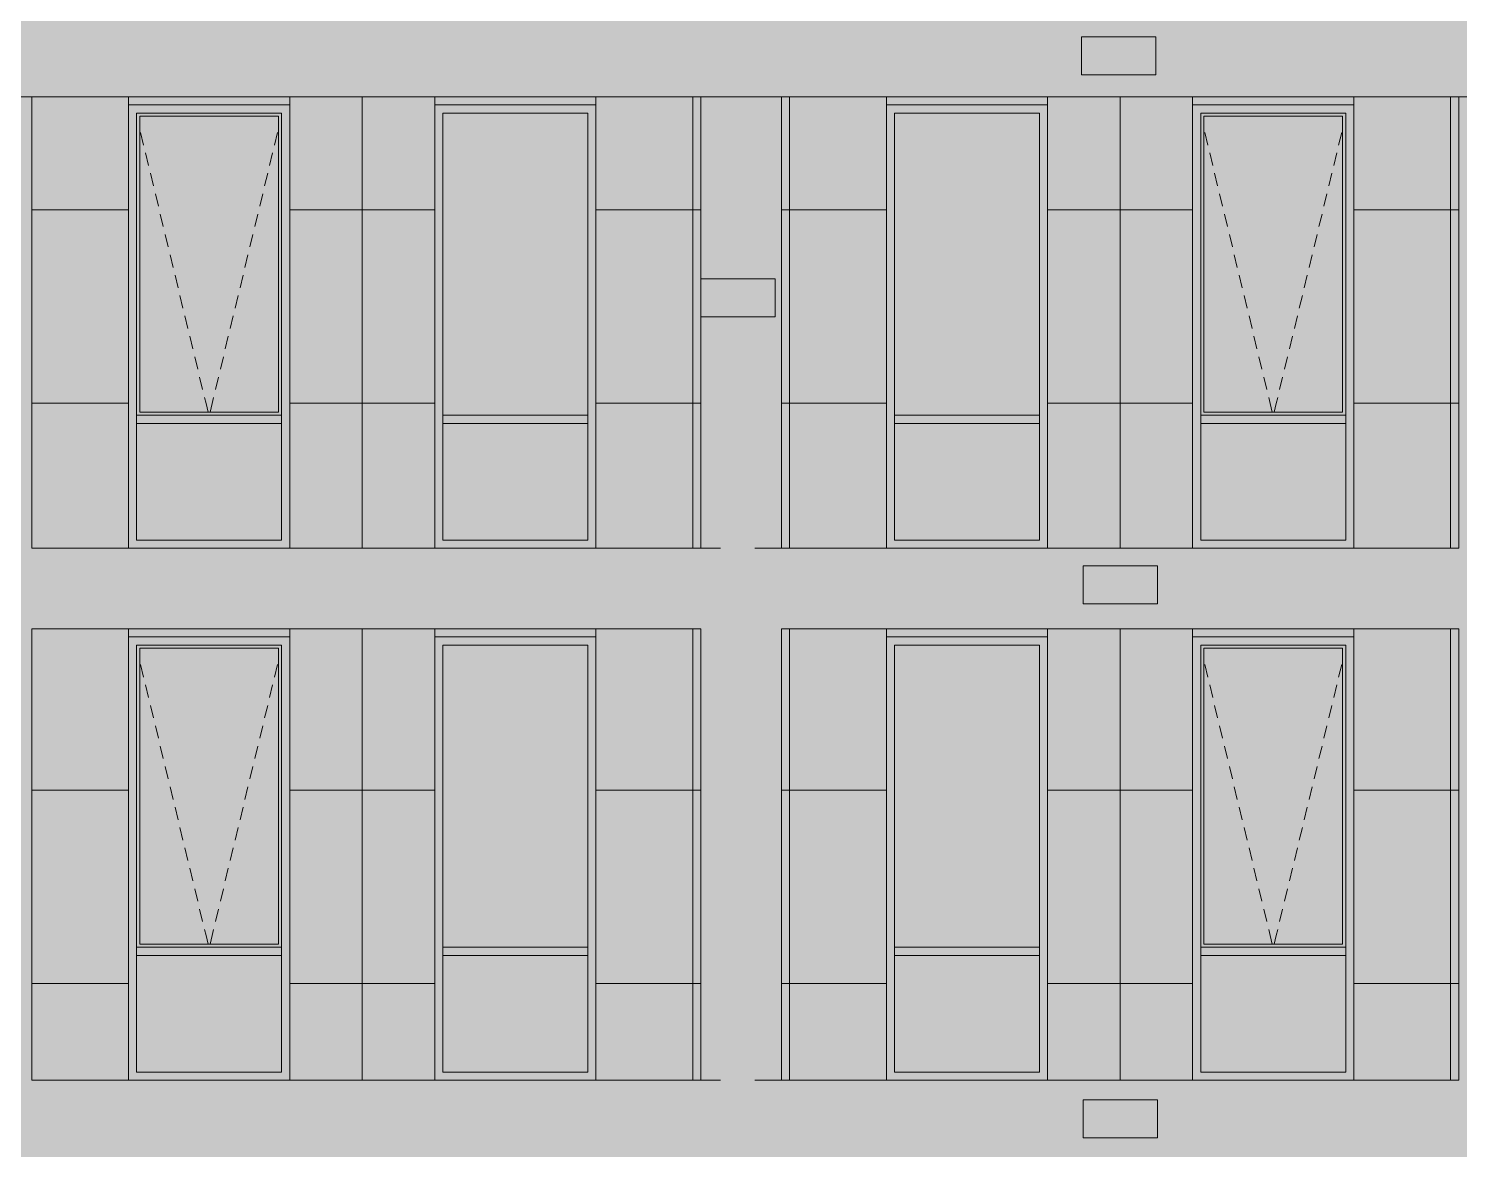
# Model space of a CAD drawing. Header units: millimetres. Extents: x 1499747 to 4230374, y -28481 to 441852.
# Drawn here: x 4137444 to 4146317, y 386800 to 393752 of the extents above; entities that cross this region are included whole.
import ezdxf

# ---------------------------------------------------------------- set-up
doc = ezdxf.new("R2010")
doc.units = ezdxf.units.MM
doc.header["$MEASUREMENT"] = 0
doc.layers.add('Чертеж и Рисунок', color=7, linetype='Continuous')

msp = doc.modelspace()

# ---------------------------------------------------------------- hatches: boundary and pattern name
at = {"layer": 'Чертеж и Рисунок', "linetype": 'Continuous', "lineweight": 0, "true_color": 0xffffff}
for points in [[(4136962.74855, 393828.40209), (4136962.74855, 393328.40133), (4150962.66994, 393328.40133), (4150962.66994, 393828.40209)], [(4143972.75926, 393464.70154), (4144434.55996, 393464.70154), (4144434.55996, 393700.4019), (4143972.75926, 393700.4019)], [(4137462.74931, 393328.40133), (4136962.74855, 393328.40133), (4136962.74855, 373528.37108), (4137462.74931, 373528.37108)], [(4137462.74931, 390528.39705), (4138062.75023, 390528.39705), (4138062.75023, 393278.40125), (4139062.75176, 393278.40125), (4139062.75176, 390528.39705), (4139962.45313, 390528.39705), (4139962.45313, 393278.40125), (4140962.45466, 393278.40125), (4140962.45466, 390528.39705), (4141612.75565, 390528.39705), (4141612.75565, 393328.40133), (4137462.74931, 393328.40133)], [(4141612.75565, 373528.37108), (4142112.75642, 373528.37108), (4142112.75642, 393328.40133), (4141612.75565, 393328.40133)], [(4142112.75642, 393328.40133), (4142112.75642, 390528.39705), (4142763.05741, 390528.39705), (4142763.05741, 393278.40125), (4143763.05894, 393278.40125), (4143763.05894, 390528.39705), (4144662.56031, 390528.39705), (4144662.56031, 393278.40125), (4145662.56184, 393278.40125), (4145662.56184, 390528.39705), (4146312.76283, 390528.39705), (4146312.76283, 393328.40133)], [(4146312.76283, 373528.37108), (4146812.7636, 373528.37108), (4146812.7636, 393328.40133), (4146312.76283, 393328.40133)], [(4141611.75565, 391963.29924), (4142073.65636, 391963.29924), (4142073.65636, 392198.9996), (4141611.75565, 392198.9996)], [(4137462.74931, 390528.39705), (4137462.74931, 390028.39629), (4141612.75565, 390028.39629), (4141612.75565, 390528.39705)], [(4142112.75642, 390028.39629), (4146312.76283, 390028.39629), (4146312.76283, 390528.39705), (4142112.75642, 390528.39705)], [(4143982.75927, 390184.69653), (4144444.55998, 390184.69653), (4144444.55998, 390420.39689), (4143982.75927, 390420.39689)], [(4141612.75565, 390028.39629), (4137462.74931, 390028.39629), (4137462.74931, 387228.39201), (4138062.75023, 387228.39201), (4138062.75023, 389978.39621), (4139062.75176, 389978.39621), (4139062.75176, 387228.39201), (4139962.45313, 387228.39201), (4139962.45313, 389978.39621), (4140962.45466, 389978.39621), (4140962.45466, 387228.39201), (4141612.75565, 387228.39201)], [(4142112.75642, 387228.39201), (4142763.05741, 387228.39201), (4142763.05741, 389978.39621), (4143763.05894, 389978.39621), (4143763.05894, 387228.39201), (4144662.56031, 387228.39201), (4144662.56031, 389978.39621), (4145662.56184, 389978.39621), (4145662.56184, 387228.39201), (4146312.76283, 387228.39201), (4146312.76283, 390028.39629), (4142112.75642, 390028.39629)], [(4137462.74931, 387228.39201), (4137462.74931, 386728.39125), (4141612.75565, 386728.39125), (4141612.75565, 387228.39201)], [(4142112.75642, 387228.39201), (4142112.75642, 386728.39125), (4146312.76283, 386728.39125), (4146312.76283, 387228.39201)], [(4143982.75927, 386871.49146), (4144444.55998, 386871.49146), (4144444.55998, 387107.19182), (4143982.75927, 387107.19182)]]:
    msp.add_hatch(color=7, dxfattribs=at).paths.add_polyline_path(points)
at = {"layer": 'Чертеж и Рисунок', "linetype": 'Continuous', "lineweight": 0, "true_color": 0x2e2e2e}
for points in [[(4138062.75023, 392928.40072), (4138112.75031, 392928.40072), (4138112.75031, 393228.40118), (4138062.75023, 393278.40125)], [(4138562.75099, 393278.40125), (4138062.75023, 393278.40125), (4138112.75031, 393228.40118), (4138562.75099, 393228.40118)], [(4138562.75099, 393278.40125), (4138562.75099, 393228.40118), (4139012.75168, 393228.40118), (4139062.75176, 393278.40125)], [(4139062.75176, 392928.40072), (4139062.75176, 393278.40125), (4139012.75168, 393228.40118), (4139012.75168, 392928.40072)], [(4139962.45313, 392928.40072), (4140012.45321, 392928.40072), (4140012.45321, 393228.40118), (4139962.45313, 393278.40125)], [(4140462.4539, 393278.40125), (4139962.45313, 393278.40125), (4140012.45321, 393228.40118), (4140462.4539, 393228.40118)], [(4140462.4539, 393278.40125), (4140462.4539, 393228.40118), (4140912.45458, 393228.40118), (4140962.45466, 393278.40125)], [(4140962.45466, 392928.40072), (4140962.45466, 393278.40125), (4140912.45458, 393228.40118), (4140912.45458, 392928.40072)], [(4142763.05741, 392928.40072), (4142813.05749, 392928.40072), (4142813.05749, 393228.40118), (4142763.05741, 393278.40125)], [(4143263.05818, 393278.40125), (4142763.05741, 393278.40125), (4142813.05749, 393228.40118), (4143263.05818, 393228.40118)], [(4143263.05818, 393278.40125), (4143263.05818, 393228.40118), (4143713.05886, 393228.40118), (4143763.05894, 393278.40125)], [(4143763.05894, 392928.40072), (4143763.05894, 393278.40125), (4143713.05886, 393228.40118), (4143713.05886, 392928.40072)], [(4144662.56031, 392928.40072), (4144712.56039, 392928.40072), (4144712.56039, 393228.40118), (4144662.56031, 393278.40125)], [(4145162.56108, 393278.40125), (4144662.56031, 393278.40125), (4144712.56039, 393228.40118), (4145162.56108, 393228.40118)], [(4145162.56108, 393278.40125), (4145162.56108, 393228.40118), (4145612.56176, 393228.40118), (4145662.56184, 393278.40125)], [(4145662.56184, 392928.40072), (4145662.56184, 393278.40125), (4145612.56176, 393228.40118), (4145612.56176, 392928.40072)], [(4138062.75023, 391528.39858), (4138112.75031, 391528.39858), (4138112.75031, 392928.40072), (4138062.75023, 392928.40072)], [(4139062.75176, 391528.39858), (4139062.75176, 392928.40072), (4139012.75168, 392928.40072), (4139012.75168, 391528.39858)], [(4139962.45313, 392928.40072), (4139962.45313, 391528.39858), (4140012.45321, 391528.39858), (4140012.45321, 392928.40072)], [(4140962.45466, 391528.39858), (4140962.45466, 392928.40072), (4140912.45458, 392928.40072), (4140912.45458, 391528.39858)], [(4142763.05741, 391528.39858), (4142813.05749, 391528.39858), (4142813.05749, 392928.40072), (4142763.05741, 392928.40072)], [(4143763.05894, 391528.39858), (4143763.05894, 392928.40072), (4143713.05886, 392928.40072), (4143713.05886, 391528.39858)], [(4144662.56031, 391528.39858), (4144712.56039, 391528.39858), (4144712.56039, 392928.40072), (4144662.56031, 392928.40072)], [(4145662.56184, 391528.39858), (4145662.56184, 392928.40072), (4145612.56176, 392928.40072), (4145612.56176, 391528.39858)], [(4138062.75023, 391328.39827), (4138112.75031, 391328.39827), (4138112.75031, 391528.39858), (4138062.75023, 391528.39858)], [(4139062.75176, 391328.39827), (4139062.75176, 391528.39858), (4139012.75168, 391528.39858), (4139012.75168, 391328.39827)], [(4139962.45313, 391328.39827), (4140012.45321, 391328.39827), (4140012.45321, 391528.39858), (4139962.45313, 391528.39858)], [(4140962.45466, 391328.39827), (4140962.45466, 391528.39858), (4140912.45458, 391528.39858), (4140912.45458, 391328.39827)], [(4142763.05741, 391328.39827), (4142813.05749, 391328.39827), (4142813.05749, 391528.39858), (4142763.05741, 391528.39858)], [(4143763.05894, 391328.39827), (4143763.05894, 391528.39858), (4143713.05886, 391528.39858), (4143713.05886, 391328.39827)], [(4144662.56031, 391528.39858), (4144662.56031, 391328.39827), (4144712.56039, 391328.39827), (4144712.56039, 391528.39858)], [(4145662.56184, 391328.39827), (4145662.56184, 391528.39858), (4145612.56176, 391528.39858), (4145612.56176, 391328.39827)], [(4138062.75023, 391328.39827), (4138062.75023, 390528.39705), (4138112.75031, 390578.39713), (4138112.75031, 391328.39827)], [(4138112.75031, 391303.39824), (4138562.75099, 391303.39824), (4138562.75099, 391353.39831), (4138112.75031, 391353.39831)], [(4138562.75099, 391353.39831), (4138562.75099, 391303.39824), (4139012.75168, 391303.39824), (4139012.75168, 391353.39831)], [(4139062.75176, 391328.39827), (4139012.75168, 391328.39827), (4139012.75168, 390578.39713), (4139062.75176, 390528.39705)], [(4139962.45313, 390528.39705), (4140012.45321, 390578.39713), (4140012.45321, 391328.39827), (4139962.45313, 391328.39827)], [(4140012.45321, 391303.39824), (4140462.4539, 391303.39824), (4140462.4539, 391353.39831), (4140012.45321, 391353.39831)], [(4140462.4539, 391353.39831), (4140462.4539, 391303.39824), (4140912.45458, 391303.39824), (4140912.45458, 391353.39831)], [(4140962.45466, 391328.39827), (4140912.45458, 391328.39827), (4140912.45458, 390578.39713), (4140962.45466, 390528.39705)], [(4142763.05741, 391328.39827), (4142763.05741, 390528.39705), (4142813.05749, 390578.39713), (4142813.05749, 391328.39827)], [(4142813.05749, 391303.39824), (4143263.05818, 391303.39824), (4143263.05818, 391353.39831), (4142813.05749, 391353.39831)], [(4143263.05818, 391353.39831), (4143263.05818, 391303.39824), (4143713.05886, 391303.39824), (4143713.05886, 391353.39831)], [(4143763.05894, 391328.39827), (4143713.05886, 391328.39827), (4143713.05886, 390578.39713), (4143763.05894, 390528.39705)], [(4144662.56031, 391328.39827), (4144662.56031, 390528.39705), (4144712.56039, 390578.39713), (4144712.56039, 391328.39827)], [(4144712.56039, 391303.39824), (4145162.56108, 391303.39824), (4145162.56108, 391353.39831), (4144712.56039, 391353.39831)], [(4145162.56108, 391353.39831), (4145162.56108, 391303.39824), (4145612.56176, 391303.39824), (4145612.56176, 391353.39831)], [(4145662.56184, 391328.39827), (4145612.56176, 391328.39827), (4145612.56176, 390578.39713), (4145662.56184, 390528.39705)], [(4138562.75099, 390528.39705), (4138562.75099, 390578.39713), (4138112.75031, 390578.39713), (4138062.75023, 390528.39705)], [(4138562.75099, 390528.39705), (4139062.75176, 390528.39705), (4139012.75168, 390578.39713), (4138562.75099, 390578.39713)], [(4139962.45313, 390528.39705), (4140462.4539, 390528.39705), (4140462.4539, 390578.39713), (4140012.45321, 390578.39713)], [(4140462.4539, 390528.39705), (4140962.45466, 390528.39705), (4140912.45458, 390578.39713), (4140462.4539, 390578.39713)], [(4143263.05818, 390528.39705), (4143263.05818, 390578.39713), (4142813.05749, 390578.39713), (4142763.05741, 390528.39705)], [(4143263.05818, 390528.39705), (4143763.05894, 390528.39705), (4143713.05886, 390578.39713), (4143263.05818, 390578.39713)], [(4144662.56031, 390528.39705), (4145162.56108, 390528.39705), (4145162.56108, 390578.39713), (4144712.56039, 390578.39713)], [(4145162.56108, 390528.39705), (4145662.56184, 390528.39705), (4145612.56176, 390578.39713), (4145162.56108, 390578.39713)], [(4138062.75023, 389628.39568), (4138112.75031, 389628.39568), (4138112.75031, 389928.39613), (4138062.75023, 389978.39621)], [(4138562.75099, 389978.39621), (4138062.75023, 389978.39621), (4138112.75031, 389928.39613), (4138562.75099, 389928.39613)], [(4138562.75099, 389978.39621), (4138562.75099, 389928.39613), (4139012.75168, 389928.39613), (4139062.75176, 389978.39621)], [(4139062.75176, 389628.39568), (4139062.75176, 389978.39621), (4139012.75168, 389928.39613), (4139012.75168, 389628.39568)], [(4139962.45313, 389978.39621), (4139962.45313, 389628.39568), (4140012.45321, 389628.39568), (4140012.45321, 389928.39613)], [(4140462.4539, 389978.39621), (4139962.45313, 389978.39621), (4140012.45321, 389928.39613), (4140462.4539, 389928.39613)], [(4140462.4539, 389978.39621), (4140462.4539, 389928.39613), (4140912.45458, 389928.39613), (4140962.45466, 389978.39621)], [(4140962.45466, 389628.39568), (4140962.45466, 389978.39621), (4140912.45458, 389928.39613), (4140912.45458, 389628.39568)], [(4142763.05741, 389628.39568), (4142813.05749, 389628.39568), (4142813.05749, 389928.39613), (4142763.05741, 389978.39621)], [(4143263.05818, 389978.39621), (4142763.05741, 389978.39621), (4142813.05749, 389928.39613), (4143263.05818, 389928.39613)], [(4143263.05818, 389978.39621), (4143263.05818, 389928.39613), (4143713.05886, 389928.39613), (4143763.05894, 389978.39621)], [(4143763.05894, 389628.39568), (4143763.05894, 389978.39621), (4143713.05886, 389928.39613), (4143713.05886, 389628.39568)], [(4144662.56031, 389628.39568), (4144712.56039, 389628.39568), (4144712.56039, 389928.39613), (4144662.56031, 389978.39621)], [(4145162.56108, 389978.39621), (4144662.56031, 389978.39621), (4144712.56039, 389928.39613), (4145162.56108, 389928.39613)], [(4145162.56108, 389978.39621), (4145162.56108, 389928.39613), (4145612.56176, 389928.39613), (4145662.56184, 389978.39621)], [(4145662.56184, 389628.39568), (4145662.56184, 389978.39621), (4145612.56176, 389928.39613), (4145612.56176, 389628.39568)], [(4138062.75023, 388228.39354), (4138112.75031, 388228.39354), (4138112.75031, 389628.39568), (4138062.75023, 389628.39568)], [(4139062.75176, 388228.39354), (4139062.75176, 389628.39568), (4139012.75168, 389628.39568), (4139012.75168, 388228.39354)], [(4139962.45313, 388228.39354), (4140012.45321, 388228.39354), (4140012.45321, 389628.39568), (4139962.45313, 389628.39568)], [(4140962.45466, 388228.39354), (4140962.45466, 389628.39568), (4140912.45458, 389628.39568), (4140912.45458, 388228.39354)], [(4142763.05741, 388228.39354), (4142813.05749, 388228.39354), (4142813.05749, 389628.39568), (4142763.05741, 389628.39568)], [(4143763.05894, 388228.39354), (4143763.05894, 389628.39568), (4143713.05886, 389628.39568), (4143713.05886, 388228.39354)], [(4144662.56031, 389628.39568), (4144662.56031, 388228.39354), (4144712.56039, 388228.39354), (4144712.56039, 389628.39568)], [(4145662.56184, 388228.39354), (4145662.56184, 389628.39568), (4145612.56176, 389628.39568), (4145612.56176, 388228.39354)], [(4138062.75023, 388028.39323), (4138112.75031, 388028.39323), (4138112.75031, 388228.39354), (4138062.75023, 388228.39354)], [(4139062.75176, 388028.39323), (4139062.75176, 388228.39354), (4139012.75168, 388228.39354), (4139012.75168, 388028.39323)], [(4139962.45313, 388228.39354), (4139962.45313, 388028.39323), (4140012.45321, 388028.39323), (4140012.45321, 388228.39354)], [(4140962.45466, 388028.39323), (4140962.45466, 388228.39354), (4140912.45458, 388228.39354), (4140912.45458, 388028.39323)], [(4142763.05741, 388028.39323), (4142813.05749, 388028.39323), (4142813.05749, 388228.39354), (4142763.05741, 388228.39354)], [(4143763.05894, 388028.39323), (4143763.05894, 388228.39354), (4143713.05886, 388228.39354), (4143713.05886, 388028.39323)], [(4144662.56031, 388228.39354), (4144662.56031, 388028.39323), (4144712.56039, 388028.39323), (4144712.56039, 388228.39354)], [(4145662.56184, 388028.39323), (4145662.56184, 388228.39354), (4145612.56176, 388228.39354), (4145612.56176, 388028.39323)], [(4138112.75031, 388003.39319), (4138562.75099, 388003.39319), (4138562.75099, 388053.39327), (4138112.75031, 388053.39327)], [(4138562.75099, 388053.39327), (4138562.75099, 388003.39319), (4139012.75168, 388003.39319), (4139012.75168, 388053.39327)], [(4140012.45321, 388003.39319), (4140462.4539, 388003.39319), (4140462.4539, 388053.39327), (4140012.45321, 388053.39327)], [(4140462.4539, 388053.39327), (4140462.4539, 388003.39319), (4140912.45458, 388003.39319), (4140912.45458, 388053.39327)], [(4142813.05749, 388003.39319), (4143263.05818, 388003.39319), (4143263.05818, 388053.39327), (4142813.05749, 388053.39327)], [(4143263.05818, 388053.39327), (4143263.05818, 388003.39319), (4143713.05886, 388003.39319), (4143713.05886, 388053.39327)], [(4144712.56039, 388003.39319), (4145162.56108, 388003.39319), (4145162.56108, 388053.39327), (4144712.56039, 388053.39327)], [(4145162.56108, 388053.39327), (4145162.56108, 388003.39319), (4145612.56176, 388003.39319), (4145612.56176, 388053.39327)], [(4138062.75023, 388028.39323), (4138062.75023, 387228.39201), (4138112.75031, 387278.39209), (4138112.75031, 388028.39323)], [(4139062.75176, 388028.39323), (4139012.75168, 388028.39323), (4139012.75168, 387278.39209), (4139062.75176, 387228.39201)], [(4139962.45313, 387228.39201), (4140012.45321, 387278.39209), (4140012.45321, 388028.39323), (4139962.45313, 388028.39323)], [(4140962.45466, 388028.39323), (4140912.45458, 388028.39323), (4140912.45458, 387278.39209), (4140962.45466, 387228.39201)], [(4142763.05741, 388028.39323), (4142763.05741, 387228.39201), (4142813.05749, 387278.39209), (4142813.05749, 388028.39323)], [(4143763.05894, 388028.39323), (4143713.05886, 388028.39323), (4143713.05886, 387278.39209), (4143763.05894, 387228.39201)], [(4144662.56031, 388028.39323), (4144662.56031, 387228.39201), (4144712.56039, 387278.39209), (4144712.56039, 388028.39323)], [(4145662.56184, 388028.39323), (4145612.56176, 388028.39323), (4145612.56176, 387278.39209), (4145662.56184, 387228.39201)], [(4138562.75099, 387228.39201), (4138562.75099, 387278.39209), (4138112.75031, 387278.39209), (4138062.75023, 387228.39201)], [(4138562.75099, 387228.39201), (4139062.75176, 387228.39201), (4139012.75168, 387278.39209), (4138562.75099, 387278.39209)], [(4139962.45313, 387228.39201), (4140462.4539, 387228.39201), (4140462.4539, 387278.39209), (4140012.45321, 387278.39209)], [(4140462.4539, 387228.39201), (4140962.45466, 387228.39201), (4140912.45458, 387278.39209), (4140462.4539, 387278.39209)], [(4143263.05818, 387228.39201), (4143263.05818, 387278.39209), (4142813.05749, 387278.39209), (4142763.05741, 387228.39201)], [(4143263.05818, 387228.39201), (4143763.05894, 387228.39201), (4143713.05886, 387278.39209), (4143263.05818, 387278.39209)], [(4144662.56031, 387228.39201), (4145162.56108, 387228.39201), (4145162.56108, 387278.39209), (4144712.56039, 387278.39209)], [(4145162.56108, 387228.39201), (4145662.56184, 387228.39201), (4145612.56176, 387278.39209), (4145162.56108, 387278.39209)]]:
    msp.add_hatch(color=250, dxfattribs=at).paths.add_polyline_path(points)
at = {"layer": 'Чертеж и Рисунок', "linetype": 'Continuous', "lineweight": 0, "true_color": 0xf7fdff}
for points in [[(4138112.75031, 391353.39831), (4138132.75034, 391373.39834), (4138132.75034, 393208.40115), (4138112.75031, 393228.40118)], [(4139012.75168, 393228.40118), (4138112.75031, 393228.40118), (4138132.75034, 393208.40115), (4138992.75165, 393208.40115)], [(4139012.75168, 391353.39831), (4139012.75168, 393228.40118), (4138992.75165, 393208.40115), (4138992.75165, 391373.39834)], [(4144712.56039, 391353.39831), (4144732.56042, 391373.39834), (4144732.56042, 393208.40115), (4144712.56039, 393228.40118)], [(4145612.56176, 393228.40118), (4144712.56039, 393228.40118), (4144732.56042, 393208.40115), (4145592.56173, 393208.40115)], [(4145612.56176, 391353.39831), (4145612.56176, 393228.40118), (4145592.56173, 393208.40115), (4145592.56173, 391373.39834)], [(4139012.75168, 391353.39831), (4138992.75165, 391373.39834), (4138132.75034, 391373.39834), (4138112.75031, 391353.39831)], [(4145612.56176, 391353.39831), (4145592.56173, 391373.39834), (4144732.56042, 391373.39834), (4144712.56039, 391353.39831)], [(4138112.75031, 388053.39327), (4138132.75034, 388073.3933), (4138132.75034, 389908.3961), (4138112.75031, 389928.39613)], [(4139012.75168, 389928.39613), (4138112.75031, 389928.39613), (4138132.75034, 389908.3961), (4138992.75165, 389908.3961)], [(4139012.75168, 388053.39327), (4139012.75168, 389928.39613), (4138992.75165, 389908.3961), (4138992.75165, 388073.3933)], [(4144712.56039, 388053.39327), (4144732.56042, 388073.3933), (4144732.56042, 389908.3961), (4144712.56039, 389928.39613)], [(4145612.56176, 389928.39613), (4144712.56039, 389928.39613), (4144732.56042, 389908.3961), (4145592.56173, 389908.3961)], [(4145612.56176, 388053.39327), (4145612.56176, 389928.39613), (4145592.56173, 389908.3961), (4145592.56173, 388073.3933)], [(4139012.75168, 388053.39327), (4138992.75165, 388073.3933), (4138132.75034, 388073.3933), (4138112.75031, 388053.39327)], [(4145612.56176, 388053.39327), (4145592.56173, 388073.3933), (4144732.56042, 388073.3933), (4144712.56039, 388053.39327)]]:
    msp.add_hatch(color=7, dxfattribs=at).paths.add_polyline_path(points)
at = {"layer": 'Чертеж и Рисунок', "linetype": 'Continuous', "lineweight": 0, "true_color": 0x84adf9}
for points in [[(4138132.75034, 391373.39834), (4138992.75165, 391373.39834), (4138992.75165, 393208.40115), (4138132.75034, 393208.40115)], [(4140012.45321, 391353.39831), (4140912.45458, 391353.39831), (4140912.45458, 391528.39858), (4140912.45458, 393228.40118), (4140012.45321, 393228.40118)], [(4142813.05749, 391353.39831), (4143713.05886, 391353.39831), (4143713.05886, 391528.39858), (4143713.05886, 392928.40072), (4143713.05886, 393228.40118), (4142813.05749, 393228.40118)], [(4144732.56042, 391373.39834), (4145592.56173, 391373.39834), (4145592.56173, 393208.40115), (4144732.56042, 393208.40115)], [(4138112.75031, 391303.39824), (4138112.75031, 390578.39713), (4139012.75168, 390578.39713), (4139012.75168, 391303.39824)], [(4140012.45321, 391303.39824), (4140012.45321, 390578.39713), (4140912.45458, 390578.39713), (4140912.45458, 391303.39824)], [(4142813.05749, 391303.39824), (4142813.05749, 390578.39713), (4143713.05886, 390578.39713), (4143713.05886, 391303.39824)], [(4144712.56039, 391303.39824), (4144712.56039, 390578.39713), (4145612.56176, 390578.39713), (4145612.56176, 391303.39824)], [(4138132.75034, 388073.3933), (4138992.75165, 388073.3933), (4138992.75165, 389908.3961), (4138132.75034, 389908.3961)], [(4140012.45321, 388053.39327), (4140912.45458, 388053.39327), (4140912.45458, 388228.39354), (4140912.45458, 389928.39613), (4140012.45321, 389928.39613)], [(4142813.05749, 388053.39327), (4143713.05886, 388053.39327), (4143713.05886, 389628.39568), (4143713.05886, 389928.39613), (4142813.05749, 389928.39613)], [(4144732.56042, 388073.3933), (4145592.56173, 388073.3933), (4145592.56173, 389908.3961), (4144732.56042, 389908.3961)], [(4138112.75031, 388003.39319), (4138112.75031, 387278.39209), (4139012.75168, 387278.39209), (4139012.75168, 388003.39319)], [(4140012.45321, 388003.39319), (4140012.45321, 387278.39209), (4140912.45458, 387278.39209), (4140912.45458, 388003.39319)], [(4142813.05749, 388003.39319), (4142813.05749, 387278.39209), (4143713.05886, 387278.39209), (4143713.05886, 388003.39319)], [(4144712.56039, 388003.39319), (4144712.56039, 387278.39209), (4145612.56176, 387278.39209), (4145612.56176, 388003.39319)]]:
    msp.add_hatch(color=161, dxfattribs=at).paths.add_polyline_path(points)

# ---------------------------------------------------------------- linework, layer by layer
at = {"layer": 'Чертеж и Рисунок', "color": 7, "linetype": 'Continuous', "lineweight": 5}
for points in [[(4143972.75926, 393464.70154), (4143972.75926, 393700.4019)], [(4143972.75926, 393700.4019), (4144434.55996, 393700.4019)], [(4144434.55996, 393700.4019), (4144434.55996, 393464.70154)], [(4144434.55996, 393464.70154), (4143972.75926, 393464.70154)], [(4136962.74855, 393328.40133), (4150962.66994, 393328.40133)], [(4137462.74931, 390528.39705), (4137462.74931, 393328.40133)], [(4138062.75023, 393278.40125), (4139062.75176, 393278.40125)], [(4139962.45313, 393278.40125), (4140962.45466, 393278.40125)], [(4141612.75565, 390528.39705), (4141612.75565, 393328.40133)], [(4142112.75642, 390528.39705), (4142112.75642, 393328.40133)], [(4142763.05741, 393278.40125), (4143763.05894, 393278.40125)], [(4144662.56031, 393278.40125), (4145662.56184, 393278.40125)], [(4145662.56184, 393278.40125), (4145662.56184, 390528.39705)], [(4146312.76283, 390528.39705), (4146312.76283, 393328.40133)], [(4138112.75031, 392928.40072), (4138112.75031, 393228.40118)], [(4138112.75031, 393228.40118), (4138562.75099, 393228.40118)], [(4138132.75034, 393208.40115), (4138132.75034, 391373.39834)], [(4138992.75165, 393208.40115), (4138132.75034, 393208.40115)], [(4138562.75099, 393228.40118), (4139012.75168, 393228.40118)], [(4138992.75165, 391373.39834), (4138992.75165, 393208.40115)], [(4139012.75168, 392928.40072), (4139012.75168, 393228.40118)], [(4140012.45321, 392928.40072), (4140012.45321, 393228.40118)], [(4140012.45321, 393228.40118), (4140462.4539, 393228.40118)], [(4140462.4539, 393228.40118), (4140912.45458, 393228.40118)], [(4140912.45458, 392928.40072), (4140912.45458, 393228.40118)], [(4142813.05749, 392928.40072), (4142813.05749, 393228.40118)], [(4142813.05749, 393228.40118), (4143263.05818, 393228.40118)], [(4143263.05818, 393228.40118), (4143713.05886, 393228.40118)], [(4143713.05886, 392928.40072), (4143713.05886, 393228.40118)], [(4144712.56039, 392928.40072), (4144712.56039, 393228.40118)], [(4144712.56039, 393228.40118), (4145162.56108, 393228.40118)], [(4144732.56042, 393208.40115), (4144732.56042, 391373.39834)], [(4145592.56173, 393208.40115), (4144732.56042, 393208.40115)], [(4145162.56108, 393228.40118), (4145612.56176, 393228.40118)], [(4145592.56173, 391373.39834), (4145592.56173, 393208.40115)], [(4145612.56176, 392928.40072), (4145612.56176, 393228.40118)], [(4138112.75031, 391528.39858), (4138112.75031, 392928.40072)], [(4139012.75168, 391528.39858), (4139012.75168, 392928.40072)], [(4140012.45321, 391528.39858), (4140012.45321, 392928.40072)], [(4140912.45458, 391528.39858), (4140912.45458, 392928.40072)], [(4142813.05749, 391528.39858), (4142813.05749, 392928.40072)], [(4143713.05886, 391528.39858), (4143713.05886, 392928.40072)], [(4144712.56039, 391528.39858), (4144712.56039, 392928.40072)], [(4145612.56176, 391528.39858), (4145612.56176, 392928.40072)], [(4141611.75565, 391963.29924), (4141611.75565, 392198.9996)], [(4141611.75565, 392198.9996), (4142073.65636, 392198.9996)], [(4142073.65636, 392198.9996), (4142073.65636, 391963.29924)], [(4142073.65636, 391963.29924), (4141611.75565, 391963.29924)], [(4138112.75031, 391353.39831), (4138112.75031, 391528.39858)], [(4139012.75168, 391353.39831), (4139012.75168, 391528.39858)], [(4140012.45321, 391353.39831), (4140012.45321, 391528.39858)], [(4140912.45458, 391353.39831), (4140912.45458, 391528.39858)], [(4142813.05749, 391353.39831), (4142813.05749, 391528.39858)], [(4143713.05886, 391353.39831), (4143713.05886, 391528.39858)], [(4144712.56039, 391353.39831), (4144712.56039, 391528.39858)], [(4145612.56176, 391353.39831), (4145612.56176, 391528.39858)], [(4138112.75031, 391328.39827), (4138112.75031, 391353.39831)], [(4138562.75099, 391353.39831), (4138112.75031, 391353.39831)], [(4138112.75031, 391303.39824), (4138112.75031, 391328.39827)], [(4138132.75034, 391373.39834), (4138992.75165, 391373.39834)], [(4139012.75168, 391353.39831), (4138562.75099, 391353.39831)], [(4139012.75168, 391328.39827), (4139012.75168, 391353.39831)], [(4139012.75168, 391303.39824), (4139012.75168, 391328.39827)], [(4140012.45321, 391328.39827), (4140012.45321, 391353.39831)], [(4140462.4539, 391353.39831), (4140012.45321, 391353.39831)], [(4140012.45321, 391303.39824), (4140012.45321, 391328.39827)], [(4140912.45458, 391353.39831), (4140462.4539, 391353.39831)], [(4140912.45458, 391328.39827), (4140912.45458, 391353.39831)], [(4140912.45458, 391303.39824), (4140912.45458, 391328.39827)], [(4142813.05749, 391328.39827), (4142813.05749, 391353.39831)], [(4143263.05818, 391353.39831), (4142813.05749, 391353.39831)], [(4142813.05749, 391303.39824), (4142813.05749, 391328.39827)], [(4143713.05886, 391353.39831), (4143263.05818, 391353.39831)], [(4143713.05886, 391328.39827), (4143713.05886, 391353.39831)], [(4143713.05886, 391303.39824), (4143713.05886, 391328.39827)], [(4144712.56039, 391328.39827), (4144712.56039, 391353.39831)], [(4145162.56108, 391353.39831), (4144712.56039, 391353.39831)], [(4144712.56039, 391303.39824), (4144712.56039, 391328.39827)], [(4144732.56042, 391373.39834), (4145592.56173, 391373.39834)], [(4145612.56176, 391353.39831), (4145162.56108, 391353.39831)], [(4145612.56176, 391328.39827), (4145612.56176, 391353.39831)], [(4145612.56176, 391303.39824), (4145612.56176, 391328.39827)], [(4138112.75031, 390578.39713), (4138112.75031, 391303.39824)], [(4138562.75099, 391303.39824), (4138112.75031, 391303.39824)], [(4139012.75168, 391303.39824), (4138562.75099, 391303.39824)], [(4139012.75168, 390578.39713), (4139012.75168, 391303.39824)], [(4140012.45321, 390578.39713), (4140012.45321, 391303.39824)], [(4140462.4539, 391303.39824), (4140012.45321, 391303.39824)], [(4140912.45458, 391303.39824), (4140462.4539, 391303.39824)], [(4140912.45458, 390578.39713), (4140912.45458, 391303.39824)], [(4142813.05749, 390578.39713), (4142813.05749, 391303.39824)], [(4143263.05818, 391303.39824), (4142813.05749, 391303.39824)], [(4143713.05886, 391303.39824), (4143263.05818, 391303.39824)], [(4143713.05886, 390578.39713), (4143713.05886, 391303.39824)], [(4144712.56039, 390578.39713), (4144712.56039, 391303.39824)], [(4145162.56108, 391303.39824), (4144712.56039, 391303.39824)], [(4145612.56176, 391303.39824), (4145162.56108, 391303.39824)], [(4145612.56176, 390578.39713), (4145612.56176, 391303.39824)], [(4137462.74931, 390528.39705), (4141612.75565, 390528.39705)], [(4138562.75099, 390578.39713), (4138112.75031, 390578.39713)], [(4139012.75168, 390578.39713), (4138562.75099, 390578.39713)], [(4140462.4539, 390578.39713), (4140012.45321, 390578.39713)], [(4140912.45458, 390578.39713), (4140462.4539, 390578.39713)], [(4142112.75642, 390528.39705), (4146312.76283, 390528.39705)], [(4143263.05818, 390578.39713), (4142813.05749, 390578.39713)], [(4143713.05886, 390578.39713), (4143263.05818, 390578.39713)], [(4145162.56108, 390578.39713), (4144712.56039, 390578.39713)], [(4145612.56176, 390578.39713), (4145162.56108, 390578.39713)], [(4143982.75927, 390184.69653), (4143982.75927, 390420.39689)], [(4143982.75927, 390420.39689), (4144444.55998, 390420.39689)], [(4144444.55998, 390420.39689), (4144444.55998, 390184.69653)], [(4144444.55998, 390184.69653), (4143982.75927, 390184.69653)], [(4137462.74931, 387228.39201), (4137462.74931, 390028.39629)], [(4137462.74931, 390028.39629), (4141612.75565, 390028.39629)], [(4141612.75565, 387228.39201), (4141612.75565, 390028.39629)], [(4142112.75642, 387228.39201), (4142112.75642, 390028.39629)], [(4142112.75642, 390028.39629), (4146312.76283, 390028.39629)], [(4146312.76283, 387228.39201), (4146312.76283, 390028.39629)], [(4138062.75023, 389978.39621), (4139062.75176, 389978.39621)], [(4138112.75031, 389628.39568), (4138112.75031, 389928.39613)], [(4138112.75031, 389928.39613), (4138562.75099, 389928.39613)], [(4138132.75034, 389908.3961), (4138132.75034, 388073.3933)], [(4138992.75165, 389908.3961), (4138132.75034, 389908.3961)], [(4138562.75099, 389928.39613), (4139012.75168, 389928.39613)], [(4138992.75165, 388073.3933), (4138992.75165, 389908.3961)], [(4139012.75168, 389628.39568), (4139012.75168, 389928.39613)], [(4139962.45313, 389978.39621), (4140962.45466, 389978.39621)], [(4140012.45321, 389628.39568), (4140012.45321, 389928.39613)], [(4140012.45321, 389928.39613), (4140462.4539, 389928.39613)], [(4140462.4539, 389928.39613), (4140912.45458, 389928.39613)], [(4140912.45458, 389628.39568), (4140912.45458, 389928.39613)], [(4142763.05741, 389978.39621), (4143763.05894, 389978.39621)], [(4142813.05749, 389628.39568), (4142813.05749, 389928.39613)], [(4142813.05749, 389928.39613), (4143263.05818, 389928.39613)], [(4143263.05818, 389928.39613), (4143713.05886, 389928.39613)], [(4143713.05886, 389628.39568), (4143713.05886, 389928.39613)], [(4144662.56031, 389978.39621), (4145662.56184, 389978.39621)], [(4144712.56039, 389628.39568), (4144712.56039, 389928.39613)], [(4144712.56039, 389928.39613), (4145162.56108, 389928.39613)], [(4144732.56042, 389908.3961), (4144732.56042, 388073.3933)], [(4145592.56173, 389908.3961), (4144732.56042, 389908.3961)], [(4145162.56108, 389928.39613), (4145612.56176, 389928.39613)], [(4145592.56173, 388073.3933), (4145592.56173, 389908.3961)], [(4145612.56176, 389628.39568), (4145612.56176, 389928.39613)], [(4145662.56184, 389978.39621), (4145662.56184, 387228.39201)], [(4138112.75031, 388228.39354), (4138112.75031, 389628.39568)], [(4139012.75168, 388228.39354), (4139012.75168, 389628.39568)], [(4140012.45321, 388228.39354), (4140012.45321, 389628.39568)], [(4140912.45458, 388228.39354), (4140912.45458, 389628.39568)], [(4142813.05749, 388228.39354), (4142813.05749, 389628.39568)], [(4143713.05886, 388228.39354), (4143713.05886, 389628.39568)], [(4144712.56039, 388228.39354), (4144712.56039, 389628.39568)], [(4145612.56176, 388228.39354), (4145612.56176, 389628.39568)], [(4138112.75031, 388053.39327), (4138112.75031, 388228.39354)], [(4139012.75168, 388053.39327), (4139012.75168, 388228.39354)], [(4140012.45321, 388053.39327), (4140012.45321, 388228.39354)], [(4140912.45458, 388053.39327), (4140912.45458, 388228.39354)], [(4142813.05749, 388053.39327), (4142813.05749, 388228.39354)], [(4143713.05886, 388053.39327), (4143713.05886, 388228.39354)], [(4144712.56039, 388053.39327), (4144712.56039, 388228.39354)], [(4145612.56176, 388053.39327), (4145612.56176, 388228.39354)], [(4138112.75031, 388028.39323), (4138112.75031, 388053.39327)], [(4138562.75099, 388053.39327), (4138112.75031, 388053.39327)], [(4138132.75034, 388073.3933), (4138992.75165, 388073.3933)], [(4139012.75168, 388053.39327), (4138562.75099, 388053.39327)], [(4139012.75168, 388028.39323), (4139012.75168, 388053.39327)], [(4140012.45321, 388028.39323), (4140012.45321, 388053.39327)], [(4140462.4539, 388053.39327), (4140012.45321, 388053.39327)], [(4140912.45458, 388053.39327), (4140462.4539, 388053.39327)], [(4140912.45458, 388028.39323), (4140912.45458, 388053.39327)], [(4142813.05749, 388028.39323), (4142813.05749, 388053.39327)], [(4143263.05818, 388053.39327), (4142813.05749, 388053.39327)], [(4143713.05886, 388053.39327), (4143263.05818, 388053.39327)], [(4143713.05886, 388028.39323), (4143713.05886, 388053.39327)], [(4144712.56039, 388028.39323), (4144712.56039, 388053.39327)], [(4145162.56108, 388053.39327), (4144712.56039, 388053.39327)], [(4144732.56042, 388073.3933), (4145592.56173, 388073.3933)], [(4145612.56176, 388053.39327), (4145162.56108, 388053.39327)], [(4145612.56176, 388028.39323), (4145612.56176, 388053.39327)], [(4138112.75031, 388003.39319), (4138112.75031, 388028.39323)], [(4138112.75031, 387278.39209), (4138112.75031, 388003.39319)], [(4138562.75099, 388003.39319), (4138112.75031, 388003.39319)], [(4139012.75168, 388003.39319), (4138562.75099, 388003.39319)], [(4139012.75168, 388003.39319), (4139012.75168, 388028.39323)], [(4139012.75168, 387278.39209), (4139012.75168, 388003.39319)], [(4140012.45321, 388003.39319), (4140012.45321, 388028.39323)], [(4140012.45321, 387278.39209), (4140012.45321, 388003.39319)], [(4140462.4539, 388003.39319), (4140012.45321, 388003.39319)], [(4140912.45458, 388003.39319), (4140462.4539, 388003.39319)], [(4140912.45458, 388003.39319), (4140912.45458, 388028.39323)], [(4140912.45458, 387278.39209), (4140912.45458, 388003.39319)], [(4142813.05749, 388003.39319), (4142813.05749, 388028.39323)], [(4142813.05749, 387278.39209), (4142813.05749, 388003.39319)], [(4143263.05818, 388003.39319), (4142813.05749, 388003.39319)], [(4143713.05886, 388003.39319), (4143263.05818, 388003.39319)], [(4143713.05886, 388003.39319), (4143713.05886, 388028.39323)], [(4143713.05886, 387278.39209), (4143713.05886, 388003.39319)], [(4144712.56039, 388003.39319), (4144712.56039, 388028.39323)], [(4144712.56039, 387278.39209), (4144712.56039, 388003.39319)], [(4145162.56108, 388003.39319), (4144712.56039, 388003.39319)], [(4145612.56176, 388003.39319), (4145162.56108, 388003.39319)], [(4145612.56176, 388003.39319), (4145612.56176, 388028.39323)], [(4145612.56176, 387278.39209), (4145612.56176, 388003.39319)], [(4138562.75099, 387278.39209), (4138112.75031, 387278.39209)], [(4139012.75168, 387278.39209), (4138562.75099, 387278.39209)], [(4140462.4539, 387278.39209), (4140012.45321, 387278.39209)], [(4140912.45458, 387278.39209), (4140462.4539, 387278.39209)], [(4143263.05818, 387278.39209), (4142813.05749, 387278.39209)], [(4143713.05886, 387278.39209), (4143263.05818, 387278.39209)], [(4145162.56108, 387278.39209), (4144712.56039, 387278.39209)], [(4145612.56176, 387278.39209), (4145162.56108, 387278.39209)], [(4137462.74931, 387228.39201), (4141612.75565, 387228.39201)], [(4142112.75642, 387228.39201), (4146312.76283, 387228.39201)], [(4143982.75927, 386871.49146), (4143982.75927, 387107.19182)], [(4143982.75927, 387107.19182), (4144444.55998, 387107.19182)], [(4144444.55998, 387107.19182), (4144444.55998, 386871.49146)], [(4144444.55998, 386871.49146), (4143982.75927, 386871.49146)]]:
    msp.add_lwpolyline(points, dxfattribs=at)
at = {"layer": 'Чертеж и Рисунок', "color": 253, "linetype": 'Continuous', "lineweight": 5, "true_color": 0xaaaaaa}
for points in [[(4138062.75023, 393328.40133), (4138062.75023, 390528.39705)], [(4139062.75176, 393328.40133), (4139062.75176, 390528.39705)], [(4139512.55245, 393328.40133), (4139512.55245, 390528.39705)], [(4139962.45313, 393328.40133), (4139962.45313, 390528.39705)], [(4140962.45466, 393328.40133), (4140962.45466, 390528.39705)], [(4141562.45558, 393328.40133), (4141562.45558, 390528.39705)], [(4142163.05649, 393328.40133), (4142163.05649, 390528.39705)], [(4142763.05741, 393328.40133), (4142763.05741, 390528.39705)], [(4143763.05894, 393328.40133), (4143763.05894, 390528.39705)], [(4144212.85963, 393328.40133), (4144212.85963, 390528.39705)], [(4144662.56031, 393328.40133), (4144662.56031, 390528.39705)], [(4145662.76184, 393328.40133), (4145662.76184, 390528.39705)], [(4146262.56276, 393328.40133), (4146262.56276, 390528.39705)], [(4137462.74931, 392628.00026), (4138062.75023, 392628.00026)], [(4139063.15176, 392628.00026), (4139962.45313, 392628.00026)], [(4139962.45313, 392628.00026), (4139963.15313, 392628.00026)], [(4140962.95466, 392628.00026), (4141612.75565, 392628.00026)], [(4142112.75642, 392628.00026), (4142762.75741, 392628.00026)], [(4143762.35894, 392628.00026), (4143763.05894, 392628.00026)], [(4143763.05894, 392628.00026), (4144662.36031, 392628.00026)], [(4145662.76184, 392628.00026), (4146312.76283, 392628.00026)], [(4137462.74931, 391427.99843), (4138062.75023, 391427.99843)], [(4139063.15176, 391427.99843), (4139962.45313, 391427.99843)], [(4139962.45313, 391427.99843), (4139963.15313, 391427.99843)], [(4140962.95466, 391427.99843), (4141612.75565, 391427.99843)], [(4142112.75642, 391427.99843), (4142762.75741, 391427.99843)], [(4143762.35894, 391427.99843), (4143763.05894, 391427.99843)], [(4143763.05894, 391427.99843), (4144662.36031, 391427.99843)], [(4145662.76184, 391427.99843), (4146312.76283, 391427.99843)], [(4138062.75023, 390028.39629), (4138062.75023, 387228.39201)], [(4139062.75176, 390028.39629), (4139062.75176, 387228.39201)], [(4139512.55245, 390028.39629), (4139512.55245, 387228.39201)], [(4139962.45313, 390028.39629), (4139962.45313, 387228.39201)], [(4140962.45466, 390028.39629), (4140962.45466, 387228.39201)], [(4141562.45558, 390028.39629), (4141562.45558, 387228.39201)], [(4142163.05649, 390028.39629), (4142163.05649, 387228.39201)], [(4142763.05741, 390028.39629), (4142763.05741, 387228.39201)], [(4143763.05894, 390028.39629), (4143763.05894, 387228.39201)], [(4144212.85963, 390028.39629), (4144212.85963, 387228.39201)], [(4144662.56031, 390028.39629), (4144662.56031, 387228.39201)], [(4145662.76184, 390028.39629), (4145662.76184, 387228.39201)], [(4146262.56276, 390028.39629), (4146262.56276, 387228.39201)], [(4137462.74931, 389027.99476), (4138062.75023, 389027.99476)], [(4139063.15176, 389027.99476), (4139962.45313, 389027.99476)], [(4139962.45313, 389027.99476), (4139963.15313, 389027.99476)], [(4140962.95466, 389027.99476), (4141612.75565, 389027.99476)], [(4142112.75642, 389027.99476), (4142762.75741, 389027.99476)], [(4143762.35894, 389027.99476), (4143763.05894, 389027.99476)], [(4143763.05894, 389027.99476), (4144662.36031, 389027.99476)], [(4145662.76184, 389027.99476), (4146312.76283, 389027.99476)], [(4137462.74931, 387827.99293), (4138062.75023, 387827.99293)], [(4139063.15176, 387827.99293), (4139962.45313, 387827.99293)], [(4139962.45313, 387827.99293), (4139963.15313, 387827.99293)], [(4140962.95466, 387827.99293), (4141612.75565, 387827.99293)], [(4142112.75642, 387827.99293), (4142762.75741, 387827.99293)], [(4143762.35894, 387827.99293), (4143763.05894, 387827.99293)], [(4143763.05894, 387827.99293), (4144662.36031, 387827.99293)], [(4145662.76184, 387827.99293), (4146312.76283, 387827.99293)]]:
    msp.add_lwpolyline(points, dxfattribs=at)
at = {"layer": 'Чертеж и Рисунок', "color": 23, "linetype": 'Continuous', "lineweight": 5, "true_color": 0xbf8080}
for points in [[(4138138.25035, 393107.10099), (4138156.95037, 393029.30087)], [(4138987.25164, 393107.10099), (4138968.45161, 393029.30087)], [(4144738.06043, 393107.10099), (4144756.86046, 393029.30087)], [(4145587.06173, 393107.10099), (4145568.2617, 393029.30087)], [(4138168.75039, 392980.7008), (4138187.45042, 392902.90068)], [(4138956.7516, 392980.7008), (4138937.95157, 392902.90068)], [(4144768.56048, 392980.7008), (4144787.3605, 392902.90068)], [(4145556.56168, 392980.7008), (4145537.76165, 392902.90068)], [(4138199.25044, 392854.3006), (4138217.95047, 392776.60049)], [(4138926.25155, 392854.3006), (4138907.45152, 392776.60049)], [(4144799.06052, 392854.3006), (4144817.86055, 392776.60049)], [(4145526.06163, 392854.3006), (4145507.2616, 392776.60049)], [(4138229.75049, 392728.00041), (4138248.45051, 392650.20029)], [(4138895.7515, 392728.00041), (4138876.95147, 392650.20029)], [(4144829.56057, 392728.00041), (4144848.3606, 392650.20029)], [(4145495.56159, 392728.00041), (4145476.76156, 392650.20029)], [(4138260.25053, 392601.60022), (4138279.05056, 392523.8001)], [(4138865.15146, 392601.60022), (4138846.45143, 392523.8001)], [(4144860.06062, 392601.60022), (4144878.86064, 392523.8001)], [(4145465.06154, 392601.60022), (4145446.26151, 392523.8001)], [(4138290.75058, 392475.20003), (4138309.55061, 392397.49991)], [(4138834.65141, 392475.20003), (4138815.95138, 392397.49991)], [(4144890.56066, 392475.20003), (4144909.36069, 392397.49991)], [(4145434.56149, 392475.20003), (4145415.76146, 392397.49991)], [(4138321.25063, 392348.79983), (4138340.05065, 392271.09971)], [(4138804.15136, 392348.79983), (4138785.45133, 392271.09971)], [(4144921.06071, 392348.79983), (4144939.86074, 392271.09971)], [(4145404.06145, 392348.79983), (4145385.26142, 392271.09971)], [(4138351.75067, 392222.49964), (4138370.5507, 392144.69952)], [(4138773.65132, 392222.49964), (4138754.95129, 392144.69952)], [(4144951.56075, 392222.49964), (4144970.36078, 392144.69952)], [(4145373.5614, 392222.49964), (4145354.76137, 392144.69952)], [(4138382.25072, 392096.09945), (4138401.05075, 392018.29933)], [(4138743.15127, 392096.09945), (4138724.45124, 392018.29933)], [(4144982.0608, 392096.09945), (4145000.86083, 392018.29933)], [(4145343.06135, 392096.09945), (4145324.26132, 392018.29933)], [(4138412.75076, 391969.69925), (4138431.55079, 391891.99913)], [(4138712.65122, 391969.69925), (4138693.95119, 391891.99913)], [(4145012.56085, 391969.69925), (4145031.36088, 391891.99913)], [(4145312.56131, 391969.69925), (4145293.76128, 391891.99913)], [(4138443.25081, 391843.39906), (4138462.05084, 391765.59894)], [(4138682.15118, 391843.39906), (4138663.45115, 391765.59894)], [(4145043.06089, 391843.39906), (4145061.86092, 391765.59894)], [(4145282.06126, 391843.39906), (4145263.26123, 391765.59894)], [(4138473.75086, 391716.99887), (4138492.55089, 391639.19875)], [(4138651.65113, 391716.99887), (4138632.9511, 391639.19875)], [(4145073.56094, 391716.99887), (4145092.36097, 391639.19875)], [(4145251.46121, 391716.99887), (4145232.76118, 391639.19875)], [(4138504.2509, 391590.59867), (4138523.05093, 391512.89856)], [(4138621.15108, 391590.59867), (4138602.35105, 391512.89856)], [(4145104.06099, 391590.59867), (4145122.86102, 391512.89856)], [(4145220.96117, 391590.59867), (4145202.26114, 391512.89856)], [(4138534.75095, 391464.29848), (4138543.95097, 391426.19842)], [(4138543.95097, 391426.19842), (4138556.65098, 391373.39834)], [(4138581.45102, 391426.19842), (4138568.751, 391373.39834)], [(4138590.65104, 391464.29848), (4138581.45102, 391426.19842)], [(4145134.56103, 391464.29848), (4145143.76105, 391426.19842)], [(4145143.76105, 391426.19842), (4145156.56107, 391373.39834)], [(4145181.36111, 391426.19842), (4145168.56109, 391373.39834)], [(4145190.46112, 391464.29848), (4145181.36111, 391426.19842)], [(4138138.25035, 389807.09595), (4138156.95037, 389729.29583)], [(4138987.25164, 389807.09595), (4138968.45161, 389729.29583)], [(4144738.06043, 389807.09595), (4144756.86046, 389729.29583)], [(4145587.06173, 389807.09595), (4145568.2617, 389729.29583)], [(4138168.75039, 389680.69576), (4138187.45042, 389602.89564)], [(4138956.7516, 389680.69576), (4138937.95157, 389602.89564)], [(4144768.56048, 389680.69576), (4144787.3605, 389602.89564)], [(4145556.56168, 389680.69576), (4145537.76165, 389602.89564)], [(4138199.25044, 389554.29556), (4138217.95047, 389476.59544)], [(4138926.25155, 389554.29556), (4138907.45152, 389476.59544)], [(4144799.06052, 389554.29556), (4144817.86055, 389476.59544)], [(4145526.06163, 389554.29556), (4145507.2616, 389476.59544)], [(4138229.75049, 389427.99537), (4138248.45051, 389350.19525)], [(4138895.7515, 389427.99537), (4138876.95147, 389350.19525)], [(4144829.56057, 389427.99537), (4144848.3606, 389350.19525)], [(4145495.56159, 389427.99537), (4145476.76156, 389350.19525)], [(4138260.25053, 389301.59518), (4138279.05056, 389223.79506)], [(4138865.15146, 389301.59518), (4138846.45143, 389223.79506)], [(4144860.06062, 389301.59518), (4144878.86064, 389223.79506)], [(4145465.06154, 389301.59518), (4145446.26151, 389223.79506)], [(4138290.75058, 389175.19498), (4138309.55061, 389097.49487)], [(4138834.65141, 389175.19498), (4138815.95138, 389097.49487)], [(4144890.56066, 389175.19498), (4144909.36069, 389097.49487)], [(4145434.56149, 389175.19498), (4145415.76146, 389097.49487)], [(4138321.25063, 389048.79479), (4138340.05065, 388971.09467)], [(4138804.15136, 389048.79479), (4138785.45133, 388971.09467)], [(4144921.06071, 389048.79479), (4144939.86074, 388971.09467)], [(4145404.06145, 389048.79479), (4145385.26142, 388971.09467)], [(4138351.75067, 388922.4946), (4138370.5507, 388844.69448)], [(4138773.65132, 388922.4946), (4138754.95129, 388844.69448)], [(4144951.56075, 388922.4946), (4144970.36078, 388844.69448)], [(4145373.5614, 388922.4946), (4145354.76137, 388844.69448)], [(4138382.25072, 388796.0944), (4138401.05075, 388718.29429)], [(4138743.15127, 388796.0944), (4138724.45124, 388718.29429)], [(4144982.0608, 388796.0944), (4145000.86083, 388718.29429)], [(4145343.06135, 388796.0944), (4145324.26132, 388718.29429)], [(4138412.75076, 388669.69421), (4138431.55079, 388591.99409)], [(4138712.65122, 388669.69421), (4138693.95119, 388591.99409)], [(4145012.56085, 388669.69421), (4145031.36088, 388591.99409)], [(4145312.56131, 388669.69421), (4145293.76128, 388591.99409)], [(4138443.25081, 388543.39402), (4138462.05084, 388465.5939)], [(4138682.15118, 388543.39402), (4138663.45115, 388465.5939)], [(4145043.06089, 388543.39402), (4145061.86092, 388465.5939)], [(4145282.06126, 388543.39402), (4145263.26123, 388465.5939)], [(4138473.75086, 388416.99383), (4138492.55089, 388339.19371)], [(4138651.65113, 388416.99383), (4138632.9511, 388339.19371)], [(4145073.56094, 388416.99383), (4145092.36097, 388339.19371)], [(4145251.46121, 388416.99383), (4145232.76118, 388339.19371)], [(4138504.2509, 388290.59363), (4138523.05093, 388212.89351)], [(4138621.15108, 388290.59363), (4138602.35105, 388212.89351)], [(4145104.06099, 388290.59363), (4145122.86102, 388212.89351)], [(4145220.96117, 388290.59363), (4145202.26114, 388212.89351)], [(4138534.75095, 388164.29344), (4138543.95097, 388126.19338)], [(4138543.95097, 388126.19338), (4138556.65098, 388073.3933)], [(4138581.45102, 388126.19338), (4138568.751, 388073.3933)], [(4138590.65104, 388164.29344), (4138581.45102, 388126.19338)], [(4145134.56103, 388164.29344), (4145143.76105, 388126.19338)], [(4145143.76105, 388126.19338), (4145156.56107, 388073.3933)], [(4145181.36111, 388126.19338), (4145168.56109, 388073.3933)], [(4145190.46112, 388164.29344), (4145181.36111, 388126.19338)]]:
    msp.add_lwpolyline(points, dxfattribs=at)
at = {"layer": 'Чертеж и Рисунок', "color": 1, "linetype": 'Continuous', "lineweight": 0}
for points in [[(4137572.44948, 390528.39705), (4138101.55029, 390528.39705)], [(4138313.25061, 390528.39705), (4138454.35083, 390528.39705)], [(4138666.05115, 390528.39705), (4139195.15196, 390528.39705)], [(4139406.85228, 390528.39705), (4139547.9525, 390528.39705)], [(4139759.65282, 390528.39705), (4140288.75363, 390528.39705)], [(4140500.45395, 390528.39705), (4140641.55417, 390528.39705)], [(4140853.25449, 390528.39705), (4141382.4553, 390528.39705)], [(4141594.05563, 390528.39705), (4141735.15584, 390528.39705)], [(4141946.85616, 390528.39705), (4142476.05697, 390528.39705)], [(4142687.6573, 390528.39705), (4142828.75751, 390528.39705)], [(4143040.45784, 390528.39705), (4143569.65864, 390528.39705)], [(4143781.25897, 390528.39705), (4143922.45918, 390528.39705)], [(4144134.05951, 390528.39705), (4144663.26031, 390528.39705)], [(4144874.96064, 390528.39705), (4145016.06085, 390528.39705)], [(4145227.66118, 390528.39705), (4145756.86199, 390528.39705)], [(4145968.56231, 390528.39705), (4146109.66252, 390528.39705)], [(4137572.44948, 387228.39201), (4138101.55029, 387228.39201)], [(4138313.25061, 387228.39201), (4138454.35083, 387228.39201)], [(4138666.05115, 387228.39201), (4139195.15196, 387228.39201)], [(4139406.85228, 387228.39201), (4139547.9525, 387228.39201)], [(4139759.65282, 387228.39201), (4140288.75363, 387228.39201)], [(4140500.45395, 387228.39201), (4140641.55417, 387228.39201)], [(4140853.25449, 387228.39201), (4141382.4553, 387228.39201)], [(4141594.05563, 387228.39201), (4141735.15584, 387228.39201)], [(4141946.85616, 387228.39201), (4142476.05697, 387228.39201)], [(4142687.6573, 387228.39201), (4142828.75751, 387228.39201)], [(4143040.45784, 387228.39201), (4143569.65864, 387228.39201)], [(4143781.25897, 387228.39201), (4143922.45918, 387228.39201)], [(4144134.05951, 387228.39201), (4144663.26031, 387228.39201)], [(4144874.96064, 387228.39201), (4145016.06085, 387228.39201)], [(4145227.66118, 387228.39201), (4145756.86199, 387228.39201)], [(4145968.56231, 387228.39201), (4146109.66252, 387228.39201)]]:
    msp.add_lwpolyline(points, dxfattribs=at)

doc.saveas('drawing.dxf')
